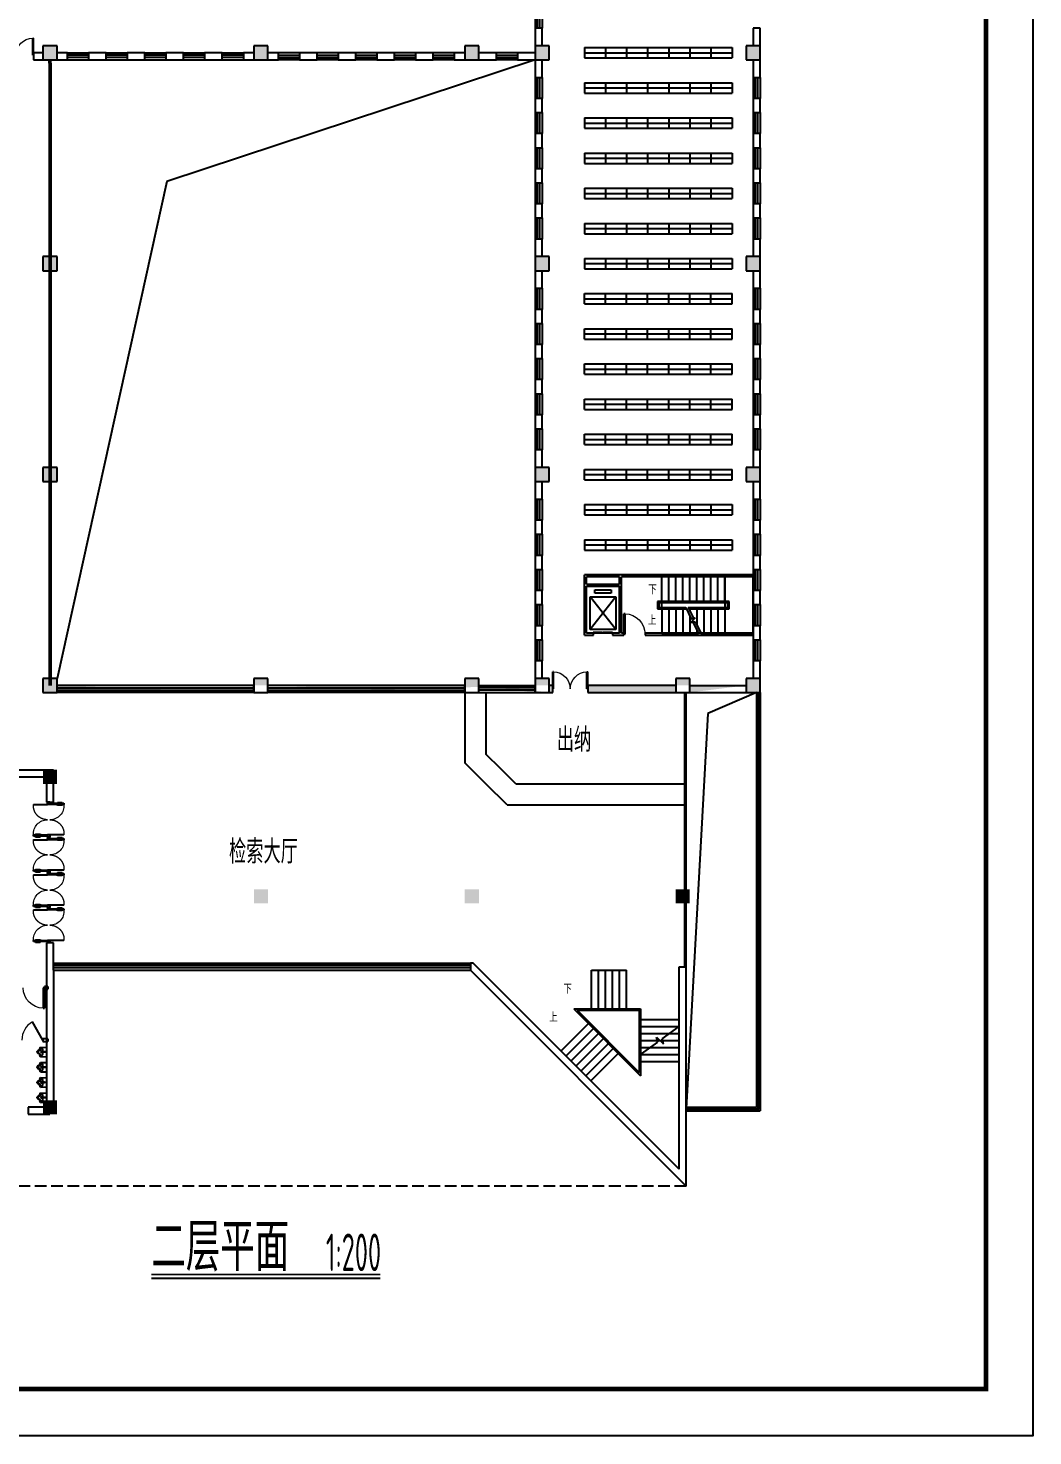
# Model space of a CAD drawing. Extents: x 368934 to 515747, y 80531 to 178176.
# Drawn here: x 419502 to 440934, y 130176 to 160212 of the extents above; entities that cross this region are included whole.
import ezdxf

# ---------------------------------------------------------------- set-up
doc = ezdxf.new("R2010")
doc.units = 0
doc.header["$LTSCALE"] = 1000
doc.header["$MEASUREMENT"] = 0
doc.linetypes.add('DASH', pattern=[0.35, 0.25, -0.1])
doc.linetypes.add('DASHED2', pattern=[0.375, 0.25, -0.125])
doc.layers.get('0').update_dxf_attribs({"linetype": 'CONTINUOUS'})
for name, color, linetype in [('COLUMN', 9, 'CONTINUOUS'), ('HANDRAIL', 2, 'CONTINUOUS'), ('PUB_DIM', 3, 'CONTINUOUS'), ('PUB_TEXT', 253, 'CONTINUOUS'), ('PUB_TITLE', 4, 'CONTINUOUS'), ('STAIR', 2, 'CONTINUOUS'), ('WALL', 254, 'CONTINUOUS'), ('WINDOW', 4, 'CONTINUOUS')]:
    doc.layers.add(name, color=color, linetype=linetype)
doc.styles.add('_TCH_DIM', font='SIMPLEX', dxfattribs={"height": 3.5, "bigfont": 'GBCBIG'})
doc.styles.get("Standard").update_dxf_attribs({"font": 'GBENOR', "bigfont": 'GBCBIG'})

# ---------------------------------------------------------------- blocks, each defined once
blk = doc.blocks.new('$TCHSYS$WIN2D')
for p, q in [((-0.5, 0.5), (0.5, 0.5)), ((0.5, 0.1667), (-0.5, 0.1667)), ((0.5, -0.1667), (-0.5, -0.1667)), ((-0.5, -0.5), (0.5, -0.5))]:
    blk.add_line(p, q)
blk = doc.blocks.new('$lib2d$00000385')
for p, q in [((-205, -255), (-195, 0)), ((-195, 0), (195, 0)), ((205, -255), (195, 0))]:
    blk.add_line(p, q)
for centre, radius in [((-3, -179), 41.7), ((-2, -72), 15)]:
    blk.add_circle(centre, radius)
for centre, radius, start, end in [((-219, -430), 176, 26.1838, 85.57917), ((-158, -222), 22.7, 134.58574, 206.45735), ((-198, -410), 179, 22.29844, 83.80425), ((-3, -388), 250, 46.64582, 133.35418), ((1, -337), 63.3, 194.74469, 345.25531), ((3, -327), 38.6, 202.77784, 341.36093), ((201, -406), 174, 100.56764, 157.70342), ((215, -423), 168, 93.33481, 155.33091), ((162, -220), 16.2, 297.13892, 62.86108)]:
    blk.add_arc(centre, radius, start, end)
blk.add_point((0, -400))
blk = doc.blocks.new('$DorLib2D$00000001')
for p, q in [((0.45, 0.975), (0.5, 0.975)), ((0.45, 0), (0.45, 0.975)), ((0.5, 0), (0.5, 0.975)), ((0.5, 0), (0.45, 0))]:
    blk.add_line(p, q)
at = {"lineweight": 13}
blk.add_arc((0.475, 0), 0.975, 91.46928, 180, dxfattribs=at)
blk = doc.blocks.new('$DorLib2D$00000005')
blk.add_line((0.5, 0), (0, 0.866))
at = {"lineweight": 13}
blk.add_arc((0.5, 0), 1, 120, 180, dxfattribs=at)
blk = doc.blocks.new('$DorLib2D$00000013')
at = {"linetype": 'DASHED2'}
for p, q in [((-0.433, 0.397), (-0.433, -0.003)), ((0.433, -0.469), (0.433, -0.069))]:
    blk.add_line(p, q, dxfattribs=at)
at = {"lineweight": 13}
for p, q in [((0.405, 0.344), (0.405, 0.216)), ((0.495, 0.344), (0.495, 0.216)), ((-0.495, -0.408), (-0.495, -0.28)), ((-0.405, -0.408), (-0.405, -0.28))]:
    blk.add_line(p, q, dxfattribs=at)
for p, q in [((0.405, 0.344), (0.433, 0.344)), ((0.405, 0.216), (0.433, 0.216)), ((0.433, 0.397), (0.433, -0.003)), ((0.467, 0.397), (0.433, 0.397)), ((0.467, -0.003), (0.467, 0.397)), ((0.495, 0.344), (0.467, 0.344)), ((0.495, 0.216), (0.467, 0.216)), ((-0.5, -0.003), (-0.467, -0.003)), ((-0.433, -0.003), (-0.5, -0.003)), ((-0.5, -0.003), (-0.5, -0.069)), ((-0.5, -0.003), (-0.5, -0.003)), ((-0.433, -0.069), (-0.5, -0.069)), ((-0.5, -0.069), (-0.5, -0.069)), ((-0.5, -0.069), (-0.467, -0.069)), ((-0.495, -0.28), (-0.467, -0.28)), ((-0.433, -0.003), (-0.467, -0.003)), ((-0.467, -0.069), (-0.467, -0.469)), ((-0.433, -0.069), (-0.467, -0.069)), ((-0.433, -0.003), (-0.433, -0.069)), ((-0.433, -0.469), (-0.433, -0.069)), ((-0.405, -0.28), (-0.433, -0.28)), ((0.433, -0.003), (0.433, -0.069)), ((0.433, -0.003), (0.467, -0.003)), ((0.433, -0.003), (0.5, -0.003)), ((0.433, -0.069), (0.467, -0.069)), ((0.5, -0.069), (0.467, -0.069)), ((0.5, -0.003), (0.5, -0.069)), ((0.5, -0.003), (0.5, -0.003)), ((0.5, -0.069), (0.5, -0.069)), ((-0.495, -0.408), (-0.467, -0.408)), ((-0.467, -0.469), (-0.433, -0.469)), ((-0.405, -0.408), (-0.433, -0.408))]:
    blk.add_line(p, q)
at = {"linetype": 'DASHED2', "lineweight": 13}
for centre, start, end in [((-0.4, -0.001), 359.8007, 94.7805), ((0.4, -0.071), 179.8007, 274.7805)]:
    blk.add_arc(centre, 0.4, start, end, dxfattribs=at)
at = {"lineweight": 13}
for centre, start, end in [((0.4, -0.001), 85.2195, 180.1993), ((-0.4, -0.071), 265.2195, 0.1993)]:
    blk.add_arc(centre, 0.4, start, end, dxfattribs=at)
blk = doc.blocks.new('$TCHSYS$LDOR22D')
for p, q in [((-0.517, 0.833), (-0.017, 0.833)), ((-0.517, 0.833), (-0.517, 0.667)), ((-0.017, 0.833), (-0.017, 0.667)), ((0.017, 0.833), (0.017, 0.667)), ((0.017, 0.833), (0.517, 0.833)), ((0.517, 0.833), (0.517, 0.667)), ((-0.517, 0.667), (-0.017, 0.667)), ((-0.5, 0.5), (0.5, 0.5)), ((0.017, 0.667), (0.517, 0.667))]:
    blk.add_line(p, q)
blk = doc.blocks.new('$DorLib2D$00000002')
for p, q in [((-0.5, 0), (-0.5, 0.4875)), ((-0.475, 0.4875), (-0.5, 0.4875)), ((-0.475, 0), (-0.475, 0.4875)), ((0.475, 0), (0.475, 0.4875)), ((0.475, 0.4875), (0.5, 0.4875)), ((0.5, 0), (0.5, 0.4875)), ((-0.5, 0), (-0.475, 0)), ((0.5, 0), (0.475, 0))]:
    blk.add_line(p, q)
at = {"lineweight": 13}
for centre, start, end in [((-0.4875, 0), 0, 88.53072), ((0.4875, 0), 91.46928, 180)]:
    blk.add_arc(centre, 0.4875, start, end, dxfattribs=at)

msp = doc.modelspace()

# ---------------------------------------------------------------- hatches: boundary and pattern name
at = {"layer": 'WALL'}
h = msp.add_hatch(color=256, dxfattribs=at)
h.paths.add_polyline_path([(419817, 159837), (419817, 159537), (420117, 159537), (420117, 159837)])
h.paths.add_polyline_path([(424317, 159537), (424617, 159537), (424617, 159837), (424317, 159837)])
h = msp.add_hatch(color=256, dxfattribs=at)
h.paths.add_polyline_path([(428817, 159837), (428817, 159537), (429117, 159537), (429117, 159837)])
h.paths.add_polyline_path([(430317, 159837), (430317, 159537), (430617, 159537), (430617, 159837)])
h.paths.add_polyline_path([(434817, 159537), (435117, 159537), (435117, 159837), (434817, 159837)])
h = msp.add_hatch(color=256, dxfattribs=at)
h.paths.add_polyline_path([(419817, 155037), (420117, 155037), (420117, 155337), (419817, 155337)])
h.paths.add_polyline_path([(430317, 155037), (430617, 155037), (430617, 155337), (430317, 155337)])
h = msp.add_hatch(color=256, dxfattribs=at)
h.paths.add_polyline_path([(434817, 155037), (435117, 155037), (435117, 155337), (434817, 155337)])
h.paths.add_polyline_path([(434817, 150537), (435117, 150537), (435117, 150837), (434817, 150837)])
edge = h.paths.add_edge_path()
edge.add_line((434967, 155037), (434967, 154662))
edge.add_line((434967, 154662), (435117, 154662))
edge.add_line((435117, 154662), (435117, 155037))
edge.add_line((435117, 150837), (435117, 151212))
edge.add_line((435117, 151212), (434967, 151212))
edge.add_line((434967, 151212), (434967, 150837))
edge.add_line((434967, 154212), (434967, 153912))
edge.add_line((434967, 153912), (435117, 153912))
edge.add_line((435117, 153912), (435117, 154212))
edge.add_line((435117, 154212), (434967, 154212))
edge.add_line((434967, 153462), (434967, 153162))
edge.add_line((434967, 153162), (435117, 153162))
edge.add_line((435117, 153162), (435117, 153462))
edge.add_line((435117, 153462), (434967, 153462))
edge.add_line((434967, 152712), (434967, 152412))
edge.add_line((434967, 152412), (435117, 152412))
edge.add_line((435117, 152412), (435117, 152712))
edge.add_line((435117, 152712), (434967, 152712))
edge.add_line((434967, 151962), (434967, 151662))
edge.add_line((434967, 151662), (435117, 151662))
edge.add_line((435117, 151662), (435117, 151962))
edge.add_line((435117, 151962), (434967, 151962))
h = msp.add_hatch(color=256, dxfattribs=at)
h.paths.add_polyline_path([(419817, 150537), (420117, 150537), (420117, 150837), (419817, 150837)])
h.paths.add_polyline_path([(430317, 150537), (430617, 150537), (430617, 150837), (430317, 150837)])
h = msp.add_hatch(color=256, dxfattribs=at)
h.paths.add_polyline_path([(428817, 146037), (429117, 146037), (429117, 146337), (428817, 146337)])
h.paths.add_polyline_path([(424317, 146037), (424617, 146037), (424617, 146337), (424317, 146337)])
h.paths.add_polyline_path([(419817, 146037), (420117, 146037), (420117, 146337), (419817, 146337)])
h.paths.add_polyline_path([(434817, 146037), (435117, 146037), (435117, 146337), (434817, 146337)])
h.paths.add_polyline_path([(430317, 146037), (430617, 146037), (430617, 146337), (430317, 146337)])
h.paths.add_polyline_path([(433317, 146037), (433617, 146037), (433617, 146337), (433317, 146337)])
edge = h.paths.add_edge_path()
edge.add_line((429117, 146037), (429117, 146187))
edge.add_line((430317, 146037), (430317, 146187))
edge.add_line((424617, 146037), (424617, 146187))
edge.add_line((428817, 146037), (428817, 146187))
edge.add_line((433617, 146187), (434817, 146187))
edge.add_line((433617, 146037), (434817, 146037))
edge.add_line((420117, 146037), (420117, 146187))
edge.add_line((424317, 146037), (424317, 146187))
edge.add_line((436042, 146187), (429392, 146187))
edge.add_line((430617, 146037), (430692, 146037))
edge.add_line((430692, 146037), (430692, 146187))
edge.add_line((430692, 146187), (430617, 146187))
edge.add_line((433317, 146187), (431442, 146187))
edge.add_line((431442, 146187), (431442, 146037))
edge.add_line((431442, 146037), (433317, 146037))
h = msp.add_hatch(color=256, dxfattribs=at)
h.dxf.hatch_style = 2
h.paths.add_polyline_path([(419817, 144087), (420117, 144087), (420117, 144387), (419817, 144387)])
h = msp.add_hatch(color=256, dxfattribs=at)
h.paths.add_polyline_path([(428817, 141537), (429117, 141537), (429117, 141837), (428817, 141837)])
h.paths.add_polyline_path([(424317, 141537), (424617, 141537), (424617, 141837), (424317, 141837)])
msp.add_hatch(color=256, dxfattribs=at).paths.add_polyline_path([(433317, 141537), (433617, 141537), (433617, 141837), (433317, 141837)])
h = msp.add_hatch(color=256, dxfattribs=at)
h.dxf.hatch_style = 2
h.paths.add_polyline_path([(419817, 137037), (420117, 137037), (420117, 137337), (419817, 137337)])

# ---------------------------------------------------------------- linework, layer by layer
for p, q in [((419817, 159687), (419618, 159687)), ((419618, 159687), (419618, 159537)), ((419618, 159537), (419817, 159537)), ((430317, 159537), (422460, 156940)), ((422460, 156940), (420117, 146337)), ((428817, 146037), (428817, 144537)), ((429267, 146037), (429267, 144724)), ((429267, 144087), (428817, 144537)), ((429585, 144405), (429267, 144724)), ((429903, 144087), (429585, 144405)), ((429717, 143637), (429267, 144087)), ((429903, 144087), (433512, 144087)), ((429717, 143637), (433512, 143637))]:
    msp.add_line(p, q)
at = {"layer": 'COLUMN'}
for p, q in [((419817, 159837), (419817, 159537)), ((420117, 159837), (419817, 159837)), ((419817, 159837), (419817, 159537)), ((420117, 159837), (419817, 159837)), ((420117, 159537), (420117, 159837)), ((420117, 159537), (420117, 159837)), ((424317, 159837), (424317, 159537)), ((424617, 159837), (424317, 159837)), ((424317, 159837), (424317, 159537)), ((424617, 159837), (424317, 159837)), ((424617, 159537), (424617, 159837)), ((424617, 159537), (424617, 159837)), ((428817, 159837), (428817, 159537)), ((429117, 159837), (428817, 159837)), ((429117, 159537), (429117, 159837)), ((430317, 159837), (430317, 159537)), ((430617, 159837), (430317, 159837)), ((430617, 159537), (430617, 159837)), ((434817, 159837), (434817, 159537)), ((435117, 159837), (434817, 159837)), ((435117, 159537), (435117, 159837)), ((419817, 159537), (420117, 159537)), ((419817, 159537), (420117, 159537)), ((424317, 159537), (424617, 159537)), ((424317, 159537), (424617, 159537)), ((428817, 159537), (429117, 159537)), ((430317, 159537), (430617, 159537)), ((434817, 159537), (435117, 159537)), ((419817, 155337), (419817, 155037)), ((420117, 155337), (419817, 155337)), ((420117, 155037), (420117, 155337)), ((430317, 155337), (430317, 155037)), ((430617, 155337), (430317, 155337)), ((430617, 155037), (430617, 155337)), ((434817, 155337), (434817, 155037)), ((435117, 155337), (434817, 155337)), ((435117, 155037), (435117, 155337)), ((419817, 155037), (420117, 155037)), ((430317, 155037), (430617, 155037)), ((434817, 155037), (435117, 155037)), ((419817, 150837), (419817, 150537)), ((420117, 150837), (419817, 150837)), ((420117, 150537), (420117, 150837)), ((430317, 150837), (430317, 150537)), ((430617, 150837), (430317, 150837)), ((430617, 150537), (430617, 150837)), ((434817, 150837), (434817, 150537)), ((435117, 150837), (434817, 150837)), ((435117, 150537), (435117, 150837)), ((419817, 150537), (420117, 150537)), ((430317, 150537), (430617, 150537)), ((434817, 150537), (435117, 150537)), ((419817, 146337), (419817, 146037)), ((420117, 146337), (419817, 146337)), ((420117, 146037), (420117, 146337)), ((424317, 146337), (424317, 146037)), ((424617, 146337), (424317, 146337)), ((424617, 146037), (424617, 146337)), ((428817, 146337), (428817, 146037)), ((429117, 146337), (428817, 146337)), ((429117, 146037), (429117, 146337)), ((430317, 146337), (430317, 146037)), ((430617, 146337), (430317, 146337)), ((430617, 146037), (430617, 146337)), ((433317, 146337), (433317, 146037)), ((433617, 146337), (433317, 146337)), ((433617, 146037), (433617, 146337)), ((434817, 146337), (434817, 146037)), ((435117, 146337), (434817, 146337)), ((435117, 146037), (435117, 146337)), ((419817, 146037), (420117, 146037)), ((424317, 146037), (424617, 146037)), ((428817, 146037), (429117, 146037)), ((430317, 146037), (430617, 146037)), ((433317, 146037), (433617, 146037)), ((434817, 146037), (435117, 146037))]:
    msp.add_line(p, q, dxfattribs=at)
at = {"layer": 'HANDRAIL'}
msp.add_line((431517, 140112), (432267, 140112), dxfattribs=at)
at = {"layer": 'PUB_DIM'}
for p, q in [((433025, 138645), (433392, 138912)), ((432537, 138290), (432934, 138579)), ((432934, 138579), (432903, 138686)), ((432903, 138686), (433056, 138538)), ((433056, 138538), (433025, 138645))]:
    msp.add_line(p, q, dxfattribs=at)
for points in [[(432925, 148223, 0, 0, 0), (434684, 148223, 0, 0, 0), (434684, 147571, 0, 0, 0), (433851, 147571, 40, 0, 0), (433701, 147571, 0, 0, 0)], [(432917, 147567, 0, 0, 0), (433507, 147567, 40, 0, 0), (433657, 147567, 0, 0, 0)], [(431116, 139699, 0, 0, 0), (432979, 139699, 0, 0, 0), (432979, 138772, 40, 0, 0), (432979, 138622, 0, 0, 0)], [(430790, 139043, 0, 0, 0), (432980, 136874, 0, 0, 0), (432980, 138462, 40, 0, 0), (432980, 138612, 0, 0, 0)]]:
    msp.add_lwpolyline(points, format="xyseb", dxfattribs=at)
at = {"layer": 'PUB_DIM', "const_width": 35}
msp.add_lwpolyline([(422130, 133617), (427013, 133617)], dxfattribs=at)
at = {"layer": 'PUB_DIM'}
msp.add_lwpolyline([(422130, 133542), (427013, 133542)], dxfattribs=at)
at = {"layer": 'PUB_TITLE'}
msp.add_lwpolyline([(368934, 130176), (368934, 178176), (440934, 178176), (440934, 130176)], close=True, dxfattribs=at)
at = {"layer": 'PUB_TITLE', "const_width": 100}
msp.add_lwpolyline([(371434, 131176), (439934, 131176), (439934, 177176), (371434, 177176)], close=True, dxfattribs=at)
at = {"layer": 'STAIR'}
for p, q in [((433017, 147982), (433017, 148502)), ((434367, 148502), (433017, 148502)), ((433167, 147982), (433167, 148502)), ((433317, 147982), (433317, 148502)), ((433467, 147982), (433467, 148502)), ((433617, 147982), (433617, 148502)), ((433767, 147982), (433767, 148502)), ((433917, 147982), (433917, 148502)), ((434067, 147982), (434067, 148502)), ((434217, 147982), (434217, 148502)), ((434367, 148502), (434367, 147982)), ((434367, 147982), (434367, 148502)), ((434967, 148502), (434367, 148502)), ((434967, 147302), (434967, 148502)), ((431489, 147378), (431489, 148078)), ((431489, 148078), (432039, 148078)), ((432039, 148078), (431489, 147378)), ((432039, 147378), (431489, 148078)), ((431588, 148155), (431588, 148231)), ((431588, 148231), (431940, 148231)), ((431940, 148155), (431588, 148155)), ((431940, 148231), (431940, 148155)), ((432039, 148078), (432039, 147378)), ((434457, 147982), (432927, 147982)), ((432927, 147982), (432927, 147822)), ((432927, 147822), (433544, 147822)), ((434427, 147952), (432957, 147952)), ((432957, 147952), (432957, 147852)), ((432957, 147852), (433529, 147852)), ((433017, 147852), (433017, 147952)), ((434367, 147952), (433017, 147952)), ((433017, 147852), (433529, 147852)), ((433017, 147822), (433017, 147302)), ((433167, 147822), (433167, 147302)), ((433317, 147822), (433317, 147302)), ((433467, 147822), (433467, 147302)), ((433529, 147852), (433646, 147612)), ((433585, 147852), (434427, 147852)), ((433585, 147852), (433697, 147622)), ((433585, 147852), (434367, 147852)), ((433599, 147822), (434457, 147822)), ((433617, 147822), (433617, 147787)), ((433767, 147822), (433767, 147481)), ((433917, 147822), (433917, 147302)), ((434067, 147822), (434067, 147302)), ((434217, 147822), (434217, 147302)), ((434367, 147952), (434367, 147852)), ((434367, 147822), (434367, 147302)), ((434367, 147822), (434367, 147302)), ((434427, 147852), (434427, 147952)), ((434457, 147822), (434457, 147982)), ((433617, 147673), (433617, 147302)), ((433734, 147630), (433641, 147533)), ((433641, 147533), (433732, 147551)), ((433646, 147612), (433734, 147630)), ((433682, 147541), (433799, 147302)), ((433732, 147551), (433855, 147302)), ((432039, 147378), (431489, 147378)), ((433017, 147302), (433799, 147302)), ((433767, 147368), (433767, 147302)), ((433855, 147302), (434367, 147302)), ((434367, 147302), (434967, 147302)), ((431517, 139287), (431517, 140112)), ((431667, 139287), (431667, 140112)), ((431817, 139287), (431817, 140112)), ((431967, 139287), (431967, 140112)), ((432117, 139287), (432117, 140112)), ((432267, 139287), (432267, 140112)), ((431139, 139287), (432567, 137860)), ((431139, 139287), (432567, 139287)), ((431212, 139257), (432537, 137932)), ((431212, 139257), (432537, 139257)), ((432537, 139257), (432537, 137932)), ((432567, 139287), (432567, 137860)), ((431455, 138972), (430871, 138388)), ((431561, 138866), (430977, 138282)), ((432567, 139062), (433392, 139062)), ((432567, 138912), (433392, 138912)), ((431667, 138760), (431084, 138176)), ((431773, 138654), (431190, 138070)), ((431879, 138548), (431296, 137964)), ((432567, 138762), (433392, 138762)), ((432567, 138612), (433392, 138612)), ((431985, 138441), (431402, 137858)), ((432091, 138335), (431508, 137752)), ((432567, 138462), (433392, 138462)), ((432567, 138312), (433392, 138312)), ((432567, 138162), (433392, 138162))]:
    msp.add_line(p, q, dxfattribs=at)
at = {"layer": 'WALL'}
for p, q in [((430317, 160212), (430317, 159837)), ((430467, 160212), (430317, 160212)), ((430467, 159837), (430467, 160212)), ((434967, 160212), (434967, 159837)), ((435117, 160212), (434967, 160212)), ((435117, 159837), (435117, 160212)), ((431367, 159797), (431367, 159577)), ((431367, 159797), (434517, 159797)), ((431817, 159797), (431817, 159577)), ((432267, 159797), (432267, 159577)), ((432717, 159797), (432717, 159577)), ((433167, 159797), (433167, 159577)), ((433617, 159797), (433617, 159577)), ((434067, 159797), (434067, 159577)), ((434517, 159797), (434517, 159577)), ((419952, 159468), (419952, 159537)), ((419982, 159468), (419982, 159537)), ((420342, 159687), (420117, 159687)), ((420117, 159537), (420342, 159537)), ((420342, 159537), (420342, 159687)), ((420792, 159687), (420792, 159537)), ((421167, 159687), (420792, 159687)), ((420792, 159537), (421167, 159537)), ((421167, 159537), (421167, 159687)), ((421992, 159687), (421617, 159687)), ((421617, 159687), (421617, 159537)), ((421617, 159537), (421992, 159537)), ((421992, 159537), (421992, 159687)), ((422442, 159687), (422442, 159537)), ((422817, 159687), (422442, 159687)), ((422442, 159537), (422817, 159537)), ((422817, 159537), (422817, 159687)), ((423267, 159687), (423267, 159537)), ((423642, 159687), (423267, 159687)), ((423267, 159537), (423642, 159537)), ((423642, 159537), (423642, 159687)), ((424092, 159687), (424092, 159537)), ((424317, 159687), (424092, 159687)), ((424092, 159537), (424317, 159537)), ((424842, 159687), (424617, 159687)), ((424617, 159537), (424842, 159537)), ((424842, 159537), (424842, 159687)), ((425292, 159687), (425292, 159537)), ((425667, 159687), (425292, 159687)), ((425292, 159537), (425667, 159537)), ((425667, 159537), (425667, 159687)), ((426117, 159687), (426117, 159537)), ((426492, 159687), (426117, 159687)), ((426117, 159537), (426492, 159537)), ((426492, 159537), (426492, 159687)), ((426942, 159687), (426942, 159537)), ((427317, 159687), (426942, 159687)), ((426942, 159537), (427317, 159537)), ((427317, 159537), (427317, 159687)), ((427767, 159687), (427767, 159537)), ((428142, 159687), (427767, 159687)), ((427767, 159537), (428142, 159537)), ((428142, 159537), (428142, 159687)), ((428592, 159687), (428592, 159537)), ((428817, 159687), (428592, 159687)), ((428592, 159537), (428817, 159537)), ((429492, 159687), (429117, 159687)), ((429117, 159537), (429492, 159537)), ((429492, 159537), (429492, 159687)), ((429942, 159687), (429942, 159537)), ((430317, 159687), (429942, 159687)), ((429942, 159537), (430317, 159537)), ((430317, 159537), (430317, 159162)), ((430467, 159162), (430467, 159537)), ((431367, 159687), (434517, 159687)), ((431367, 159577), (434517, 159577)), ((434967, 159537), (434967, 159162)), ((435117, 159162), (435117, 159537)), ((419952, 159468), (419952, 146187)), ((419982, 159468), (419982, 146187)), ((430317, 159162), (430467, 159162)), ((431367, 159047), (431367, 158827)), ((431367, 159047), (434517, 159047)), ((431367, 158937), (434517, 158937)), ((431817, 159047), (431817, 158827)), ((432267, 159047), (432267, 158827)), ((432717, 159047), (432717, 158827)), ((433167, 159047), (433167, 158827)), ((433617, 159047), (433617, 158827)), ((434067, 159047), (434067, 158827)), ((434517, 159047), (434517, 158827)), ((434967, 159162), (435117, 159162)), ((430467, 158712), (430317, 158712)), ((430317, 158712), (430317, 158412)), ((430467, 158412), (430467, 158712)), ((431367, 158827), (434517, 158827)), ((435117, 158712), (434967, 158712)), ((434967, 158712), (434967, 158412)), ((435117, 158412), (435117, 158712)), ((430317, 158412), (430467, 158412)), ((431367, 158297), (431367, 158077)), ((431367, 158297), (434517, 158297)), ((431817, 158297), (431817, 158077)), ((432267, 158297), (432267, 158077)), ((432717, 158297), (432717, 158077)), ((433167, 158297), (433167, 158077)), ((433617, 158297), (433617, 158077)), ((434067, 158297), (434067, 158077)), ((434517, 158297), (434517, 158077)), ((434967, 158412), (435117, 158412)), ((431367, 158187), (434517, 158187)), ((431367, 158077), (434517, 158077)), ((430467, 157962), (430317, 157962)), ((430317, 157962), (430317, 157662)), ((430467, 157662), (430467, 157962)), ((435117, 157962), (434967, 157962)), ((434967, 157962), (434967, 157662)), ((435117, 157662), (435117, 157962)), ((430317, 157662), (430467, 157662)), ((431367, 157547), (431367, 157327)), ((431367, 157547), (434517, 157547)), ((431367, 157437), (434517, 157437)), ((431817, 157547), (431817, 157327)), ((432267, 157547), (432267, 157327)), ((432717, 157547), (432717, 157327)), ((433167, 157547), (433167, 157327)), ((433617, 157547), (433617, 157327)), ((434067, 157547), (434067, 157327)), ((434517, 157547), (434517, 157327)), ((434967, 157662), (435117, 157662)), ((430467, 157212), (430317, 157212)), ((430317, 157212), (430317, 156912)), ((430467, 156912), (430467, 157212)), ((431367, 157327), (434517, 157327)), ((435117, 157212), (434967, 157212)), ((434967, 157212), (434967, 156912)), ((435117, 156912), (435117, 157212)), ((430317, 156912), (430467, 156912)), ((431367, 156797), (431367, 156577)), ((431367, 156797), (434517, 156797)), ((431817, 156797), (431817, 156577)), ((432267, 156797), (432267, 156577)), ((432717, 156797), (432717, 156577)), ((433167, 156797), (433167, 156577)), ((433617, 156797), (433617, 156577)), ((434067, 156797), (434067, 156577)), ((434517, 156797), (434517, 156577)), ((434967, 156912), (435117, 156912)), ((431367, 156687), (434517, 156687)), ((431367, 156577), (434517, 156577)), ((430467, 156462), (430317, 156462)), ((430317, 156462), (430317, 156162)), ((430467, 156162), (430467, 156462)), ((435117, 156462), (434967, 156462)), ((434967, 156462), (434967, 156162)), ((435117, 156162), (435117, 156462)), ((430317, 156162), (430467, 156162)), ((431367, 156047), (431367, 155827)), ((431367, 156047), (434517, 156047)), ((431367, 155937), (434517, 155937)), ((431817, 156047), (431817, 155827)), ((432267, 156047), (432267, 155827)), ((432717, 156047), (432717, 155827)), ((433167, 156047), (433167, 155827)), ((433617, 156047), (433617, 155827)), ((434067, 156047), (434067, 155827)), ((434517, 156047), (434517, 155827)), ((434967, 156162), (435117, 156162)), ((430317, 155712), (430317, 155337)), ((430467, 155712), (430317, 155712)), ((430467, 155337), (430467, 155712)), ((431367, 155827), (434517, 155827)), ((434967, 155712), (434967, 155337)), ((435117, 155712), (434967, 155712)), ((435117, 155337), (435117, 155712)), ((431367, 155297), (431367, 155077)), ((431367, 155297), (434517, 155297)), ((431817, 155297), (431817, 155077)), ((432267, 155297), (432267, 155077)), ((432717, 155297), (432717, 155077)), ((433167, 155297), (433167, 155077)), ((433617, 155297), (433617, 155077)), ((434067, 155297), (434067, 155077)), ((434517, 155297), (434517, 155077)), ((430317, 155037), (430317, 154662)), ((430467, 154662), (430467, 155037)), ((431367, 155187), (434517, 155187)), ((431367, 155187), (434517, 155187)), ((431367, 155077), (434517, 155077)), ((434967, 155037), (434967, 154662)), ((435117, 154662), (435117, 155037)), ((430317, 154662), (430467, 154662)), ((431367, 154327), (431367, 154547)), ((431367, 154547), (434517, 154547)), ((431367, 154437), (434517, 154437)), ((431817, 154327), (431817, 154547)), ((432267, 154327), (432267, 154547)), ((432717, 154327), (432717, 154547)), ((433167, 154327), (433167, 154547)), ((433617, 154327), (433617, 154547)), ((434067, 154327), (434067, 154547)), ((434517, 154327), (434517, 154547)), ((434967, 154662), (435117, 154662)), ((430467, 154212), (430317, 154212)), ((430317, 154212), (430317, 153912)), ((430467, 153912), (430467, 154212)), ((431367, 154327), (434517, 154327)), ((435117, 154212), (434967, 154212)), ((434967, 154212), (434967, 153912)), ((435117, 153912), (435117, 154212)), ((430317, 153912), (430467, 153912)), ((431367, 153797), (434517, 153797)), ((431367, 153577), (431367, 153797)), ((431817, 153577), (431817, 153797)), ((432267, 153577), (432267, 153797)), ((432717, 153577), (432717, 153797)), ((433167, 153577), (433167, 153797)), ((433617, 153577), (433617, 153797)), ((434067, 153577), (434067, 153797)), ((434517, 153577), (434517, 153797)), ((434967, 153912), (435117, 153912)), ((431367, 153687), (434517, 153687)), ((431367, 153577), (434517, 153577)), ((430467, 153462), (430317, 153462)), ((430317, 153462), (430317, 153162)), ((430467, 153162), (430467, 153462)), ((435117, 153462), (434967, 153462)), ((434967, 153462), (434967, 153162)), ((435117, 153162), (435117, 153462)), ((430317, 153162), (430467, 153162)), ((431367, 152827), (431367, 153047)), ((431367, 153047), (434517, 153047)), ((431367, 152937), (434517, 152937)), ((431817, 152827), (431817, 153047)), ((432267, 152827), (432267, 153047)), ((432717, 152827), (432717, 153047)), ((433167, 152827), (433167, 153047)), ((433617, 152827), (433617, 153047)), ((434067, 152827), (434067, 153047)), ((434517, 152827), (434517, 153047)), ((434967, 153162), (435117, 153162)), ((430467, 152712), (430317, 152712)), ((430317, 152712), (430317, 152412)), ((430467, 152412), (430467, 152712)), ((431367, 152827), (434517, 152827)), ((435117, 152712), (434967, 152712)), ((434967, 152712), (434967, 152412)), ((435117, 152412), (435117, 152712)), ((430317, 152412), (430467, 152412)), ((431367, 152077), (431367, 152297)), ((431367, 152297), (434517, 152297)), ((431817, 152077), (431817, 152297)), ((432267, 152077), (432267, 152297)), ((432717, 152077), (432717, 152297)), ((433167, 152077), (433167, 152297)), ((433617, 152077), (433617, 152297)), ((434067, 152077), (434067, 152297)), ((434517, 152077), (434517, 152297)), ((434967, 152412), (435117, 152412)), ((431367, 152187), (434517, 152187)), ((431367, 152077), (434517, 152077)), ((430467, 151962), (430317, 151962)), ((430317, 151962), (430317, 151662)), ((430467, 151662), (430467, 151962)), ((435117, 151962), (434967, 151962)), ((434967, 151962), (434967, 151662)), ((435117, 151662), (435117, 151962)), ((430317, 151662), (430467, 151662)), ((431367, 151327), (431367, 151547)), ((431367, 151547), (434517, 151547)), ((431367, 151437), (434517, 151437)), ((431817, 151327), (431817, 151547)), ((432267, 151327), (432267, 151547)), ((432717, 151327), (432717, 151547)), ((433167, 151327), (433167, 151547)), ((433617, 151327), (433617, 151547)), ((434067, 151327), (434067, 151547)), ((434517, 151327), (434517, 151547)), ((434967, 151662), (435117, 151662)), ((430317, 151212), (430317, 150837)), ((430467, 151212), (430317, 151212)), ((430467, 150837), (430467, 151212)), ((431367, 151327), (434517, 151327)), ((434967, 151212), (434967, 150837)), ((435117, 151212), (434967, 151212)), ((435117, 150837), (435117, 151212)), ((431367, 150577), (431367, 150797)), ((431367, 150797), (434517, 150797)), ((431817, 150577), (431817, 150797)), ((432267, 150577), (432267, 150797)), ((432717, 150577), (432717, 150797)), ((433167, 150577), (433167, 150797)), ((433617, 150577), (433617, 150797)), ((434067, 150577), (434067, 150797)), ((434517, 150577), (434517, 150797)), ((430317, 150537), (430317, 150162)), ((430467, 150162), (430467, 150537)), ((431367, 150687), (434517, 150687)), ((431367, 150577), (434517, 150577)), ((434967, 150537), (434967, 150162)), ((435117, 150162), (435117, 150537)), ((430317, 150162), (430467, 150162)), ((431367, 150047), (434517, 150047)), ((431367, 150047), (431367, 149827)), ((431367, 149937), (434517, 149937)), ((431817, 150047), (431817, 149827)), ((432267, 150047), (432267, 149827)), ((432717, 150047), (432717, 149827)), ((433167, 150047), (433167, 149827)), ((433617, 150047), (433617, 149827)), ((434067, 150047), (434067, 149827)), ((434517, 150047), (434517, 149827)), ((434967, 150162), (435117, 150162)), ((430467, 149712), (430317, 149712)), ((430317, 149712), (430317, 149412)), ((430467, 149412), (430467, 149712)), ((431367, 149827), (434517, 149827)), ((435117, 149712), (434967, 149712)), ((434967, 149712), (434967, 149412)), ((435117, 149412), (435117, 149712)), ((430317, 149412), (430467, 149412)), ((431367, 149297), (434517, 149297)), ((431367, 149297), (431367, 149077)), ((431817, 149297), (431817, 149077)), ((432267, 149297), (432267, 149077)), ((432717, 149297), (432717, 149077)), ((433167, 149297), (433167, 149077)), ((433617, 149297), (433617, 149077)), ((434067, 149297), (434067, 149077)), ((434517, 149297), (434517, 149077)), ((434967, 149412), (435117, 149412)), ((431367, 149187), (434517, 149187)), ((431367, 149077), (434517, 149077)), ((430467, 148962), (430317, 148962)), ((430317, 148962), (430317, 148662)), ((430467, 148662), (430467, 148962)), ((435117, 148962), (434967, 148962)), ((434967, 148962), (434967, 148662)), ((435117, 148662), (435117, 148962)), ((430317, 148662), (430467, 148662)), ((432139, 148547), (431367, 148547)), ((431367, 148525), (431367, 148547)), ((431367, 148480), (431367, 148525)), ((431367, 148525), (431367, 148525)), ((431367, 148330), (431367, 148480)), ((431367, 148480), (431367, 148480)), ((431412, 148352), (431412, 148502)), ((432117, 148502), (431412, 148502)), ((431412, 148502), (431412, 148502)), ((432117, 148352), (432117, 148502)), ((434967, 148547), (432139, 148547)), ((432162, 148330), (432162, 148502)), ((434967, 148502), (432162, 148502)), ((434967, 148662), (435117, 148662)), ((434967, 148502), (434967, 148547)), ((430467, 148212), (430317, 148212)), ((430317, 148212), (430317, 147912)), ((430467, 147912), (430467, 148212)), ((431367, 147257), (431367, 148330)), ((431412, 148352), (432117, 148352)), ((431412, 147302), (431412, 148307)), ((431412, 148307), (432117, 148307)), ((432117, 147302), (432117, 148307)), ((432162, 147302), (432162, 148330)), ((435117, 148212), (434967, 148212)), ((434967, 148212), (434967, 147912)), ((435117, 147912), (435117, 148212)), ((430317, 147912), (430467, 147912)), ((434967, 147912), (435117, 147912)), ((430467, 147462), (430317, 147462)), ((430317, 147462), (430317, 147162)), ((430467, 147162), (430467, 147462)), ((431367, 147257), (431564, 147257)), ((431564, 147302), (431412, 147302)), ((431564, 147257), (431564, 147302)), ((431964, 147302), (431964, 147257)), ((432117, 147302), (431964, 147302)), ((431964, 147257), (432139, 147257)), ((432139, 147257), (432212, 147257)), ((432212, 147302), (432162, 147302)), ((432212, 147257), (432212, 147302)), ((432662, 147302), (432662, 147257)), ((434967, 147302), (432662, 147302)), ((432662, 147257), (434967, 147257)), ((434967, 147462), (434967, 147280)), ((435117, 147462), (434967, 147462)), ((434967, 147280), (434967, 147162)), ((435117, 147280), (435117, 147462)), ((435117, 147162), (435117, 147280)), ((430317, 147162), (430467, 147162)), ((434967, 147162), (435117, 147162)), ((430317, 146712), (430317, 146337)), ((430467, 146712), (430317, 146712)), ((430467, 146337), (430467, 146712)), ((434967, 146712), (434967, 146337)), ((435117, 146712), (434967, 146712)), ((435117, 146337), (435117, 146712)), ((420117, 146037), (420117, 146187)), ((424317, 146037), (424317, 146187)), ((424617, 146037), (424617, 146187)), ((428817, 146037), (428817, 146187)), ((429117, 146037), (429117, 146187)), ((430317, 146037), (430317, 146187)), ((430692, 146187), (430617, 146187)), ((430617, 146037), (430692, 146037)), ((430692, 146037), (430692, 146187)), ((431442, 146187), (431442, 146037)), ((433317, 146187), (431442, 146187)), ((431442, 146037), (433317, 146037)), ((433512, 140187), (433512, 146037)), ((433542, 140187), (433542, 146037)), ((433617, 146187), (434817, 146187)), ((433617, 146037), (434817, 146037)), ((435042, 146037), (434004, 145586)), ((434004, 145586), (433542, 137162)), ((416217, 144387), (419967, 144387)), ((416922, 144387), (420042, 144387)), ((416922, 144237), (419892, 144237)), ((419892, 144237), (419892, 143697)), ((420042, 143697), (420042, 144387)), ((419892, 143697), (420042, 143697)), ((419892, 140697), (419892, 140187)), ((420042, 140697), (419892, 140697)), ((420042, 140262), (420042, 140697)), ((419892, 140187), (419892, 137187)), ((420042, 140112), (420042, 140262)), ((420042, 140112), (420042, 137187)), ((428936, 140262), (428936, 140112)), ((428998, 140262), (428936, 140262)), ((433542, 135506), (428936, 140112)), ((433392, 135868), (428998, 140262)), ((433392, 140187), (433542, 140187)), ((433392, 137187), (433392, 140187)), ((433542, 137187), (433542, 140187)), ((419847, 139767), (419847, 139707)), ((419922, 139767), (419847, 139767)), ((419847, 139707), (419922, 139707)), ((419922, 139767), (419922, 139707)), ((419817, 138650), (419817, 138590)), ((419922, 138650), (419817, 138650)), ((419817, 138590), (419922, 138590)), ((419922, 138650), (419922, 138590)), ((419502, 137187), (419502, 137037)), ((419967, 137187), (419502, 137187)), ((419502, 137037), (419967, 137037)), ((420042, 137187), (419892, 137187)), ((419967, 137037), (419967, 137187)), ((433392, 135868), (433392, 137187)), ((433542, 135506), (433542, 137187))]:
    msp.add_line(p, q, dxfattribs=at)
at = {"layer": 'WALL', "linetype": 'DASH'}
msp.add_line((433542, 135506), (409406, 135506), dxfattribs=at)
at = {"layer": 'WINDOW', "color": 4}
for p, q in [((435042, 146037), (435042, 137187)), ((435067, 146037), (435067, 137162)), ((435092, 146037), (435092, 137137)), ((435117, 146037), (435117, 137112)), ((433542, 137187), (435042, 137187)), ((433542, 137162), (435067, 137162)), ((433542, 137137), (435092, 137137)), ((433542, 137112), (435117, 137112))]:
    msp.add_line(p, q, dxfattribs=at)

# ---------------------------------------------------------------- block references
at = {"layer": 'WALL', "xscale": 0.5, "yscale": 0.5, "zscale": 0.5, "rotation": 270}
for p in [(419892, 138368), (419892, 138043), (419892, 137718), (419892, 137393)]:
    msp.add_blockref('$lib2d$00000385', p, dxfattribs=at)
at = {"layer": 'WINDOW'}
for name, p, xscale, yscale, zscale, rotation in [('$TCHSYS$WIN2D', (430392, 160437), 450, 150, 450, 270), ('$DorLib2D$00000002', (419243, 159635), 750, -750, 750, 180), ('$TCHSYS$WIN2D', (425067, 159612), 450, 150, 450, 180), ('$TCHSYS$WIN2D', (425892, 159612), 450, 150, 450, 180), ('$TCHSYS$WIN2D', (426717, 159612), 450, 150, 450, 180), ('$TCHSYS$WIN2D', (427542, 159612), 450, 150, 450, 180), ('$TCHSYS$WIN2D', (428367, 159612), 450, 150, 450, 180), ('$TCHSYS$WIN2D', (429717, 159612), 450, 150, 450, 180), ('$TCHSYS$WIN2D', (430392, 158937), 450, 150, 450, 270), ('$TCHSYS$WIN2D', (435042, 158937), 450, 150, 450, 270), ('$TCHSYS$WIN2D', (430392, 158187), 450, 150, 450, 270), ('$TCHSYS$WIN2D', (435042, 158187), 450, 150, 450, 270), ('$TCHSYS$WIN2D', (430392, 157437), 450, 150, 450, 270), ('$TCHSYS$WIN2D', (435042, 157437), 450, 150, 450, 270), ('$TCHSYS$WIN2D', (430392, 156687), 450, 150, 450, 270), ('$TCHSYS$WIN2D', (435042, 156687), 450, 150, 450, 270), ('$TCHSYS$WIN2D', (430392, 155937), 450, 150, 450, 270), ('$TCHSYS$WIN2D', (435042, 155937), 450, 150, 450, 270), ('$TCHSYS$WIN2D', (430392, 154437), 450, 150, 450, 270), ('$TCHSYS$WIN2D', (435042, 154437), 450, 150, 450, 270), ('$TCHSYS$WIN2D', (430392, 153687), 450, 150, 450, 270), ('$TCHSYS$WIN2D', (435042, 153687), 450, 150, 450, 270), ('$TCHSYS$WIN2D', (430392, 152937), 450, 150, 450, 270), ('$TCHSYS$WIN2D', (435042, 152937), 450, 150, 450, 270), ('$TCHSYS$WIN2D', (430392, 152187), 450, 150, 450, 270), ('$TCHSYS$WIN2D', (435042, 152187), 450, 150, 450, 270), ('$TCHSYS$WIN2D', (430392, 151437), 450, 150, 450, 270), ('$TCHSYS$WIN2D', (435042, 151437), 450, 150, 450, 270), ('$TCHSYS$WIN2D', (430392, 149937), 450, 150, 450, 270), ('$TCHSYS$WIN2D', (435042, 149937), 450, 150, 450, 270), ('$TCHSYS$WIN2D', (430392, 149187), 450, 150, 450, 270), ('$TCHSYS$WIN2D', (435042, 149187), 450, 150, 450, 270), ('$TCHSYS$WIN2D', (430392, 148437), 450, 150, 450, 270), ('$TCHSYS$WIN2D', (435042, 148437), 450, 150, 450, 270), ('$TCHSYS$WIN2D', (430392, 147687), 450, 150, 450, 270), ('$TCHSYS$WIN2D', (435042, 147687), 450, 150, 450, 270), ('$TCHSYS$LDOR22D', (431764, 147280), 400, -45, 400, 180), ('$TCHSYS$WIN2D', (430392, 146937), 450, 150, 450, 270), ('$TCHSYS$WIN2D', (435042, 146937), 450, 150, 450, 270), ('$TCHSYS$WIN2D', (422217, 146112), 4200.000000000815, 150, 4200.000000000801, 180), ('$TCHSYS$WIN2D', (426717, 146112), 4200.000000000815, 150, 4200.000000000801, 180), ('$DorLib2D$00000013', (419967, 143322), 750, -750, 750, 90), ('$DorLib2D$00000013', (419967, 142572), 750, -750, 750, 90), ('$DorLib2D$00000013', (419967, 141822), 750, -750, 750, 90), ('$DorLib2D$00000013', (419967, 141072), 750, -750, 750, 90)]:
    msp.add_blockref(name, p, dxfattribs=dict(at, xscale=xscale, yscale=yscale, zscale=zscale, rotation=rotation))
for name, p, xscale, yscale, zscale in [('$TCHSYS$WIN2D', (420567, 159612), 450, -150, 450), ('$TCHSYS$WIN2D', (421392, 159612), 450, -150, 450), ('$TCHSYS$WIN2D', (422217, 159612), 450, -150, 450), ('$TCHSYS$WIN2D', (423042, 159612), 450, -150, 450), ('$TCHSYS$WIN2D', (423867, 159612), 450, -150, 450), ('$DorLib2D$00000001', (432437, 147280), -450, 450, -450), ('$DorLib2D$00000002', (431067, 146112), -750, 750, -750), ('$TCHSYS$WIN2D', (429717, 146112), 1200.000000003143, -150, 1200.000000003158), ('$TCHSYS$WIN2D', (424489, 140187), 8893.93398282223, -150, 8893.933982822215), ('$DorLib2D$00000001', (419622, 139737), 450, -450, 450), ('$DorLib2D$00000005', (419592, 138620), 450, 450, 450)]:
    msp.add_blockref(name, p, dxfattribs=dict(at, xscale=xscale, yscale=yscale, zscale=zscale))

# ---------------------------------------------------------------- texts
at = {"layer": 'PUB_DIM', "style": '_TCH_DIM'}
for s, p in [('下', (432731, 148135)), ('上', (432723, 147480)), ('下', (430922, 139612)), ('上', (430617, 139008))]:
    msp.add_text(s, height=179, dxfattribs=at).set_placement(p)
at = {"layer": 'PUB_TEXT'}
for s, height, p in [('出纳', 510.6, (430778, 144773)), ('检索大厅', 510.6, (423786, 142386)), ('二层平面', 1021.3, (422130, 133692))]:
    msp.add_text(s, height=height, dxfattribs=at).set_placement(p)
at = {"layer": 'PUB_TEXT', "width": 0.6}
msp.add_text('1:200', height=800, dxfattribs=at).set_placement((425853, 133692))

doc.saveas('drawing.dxf')
